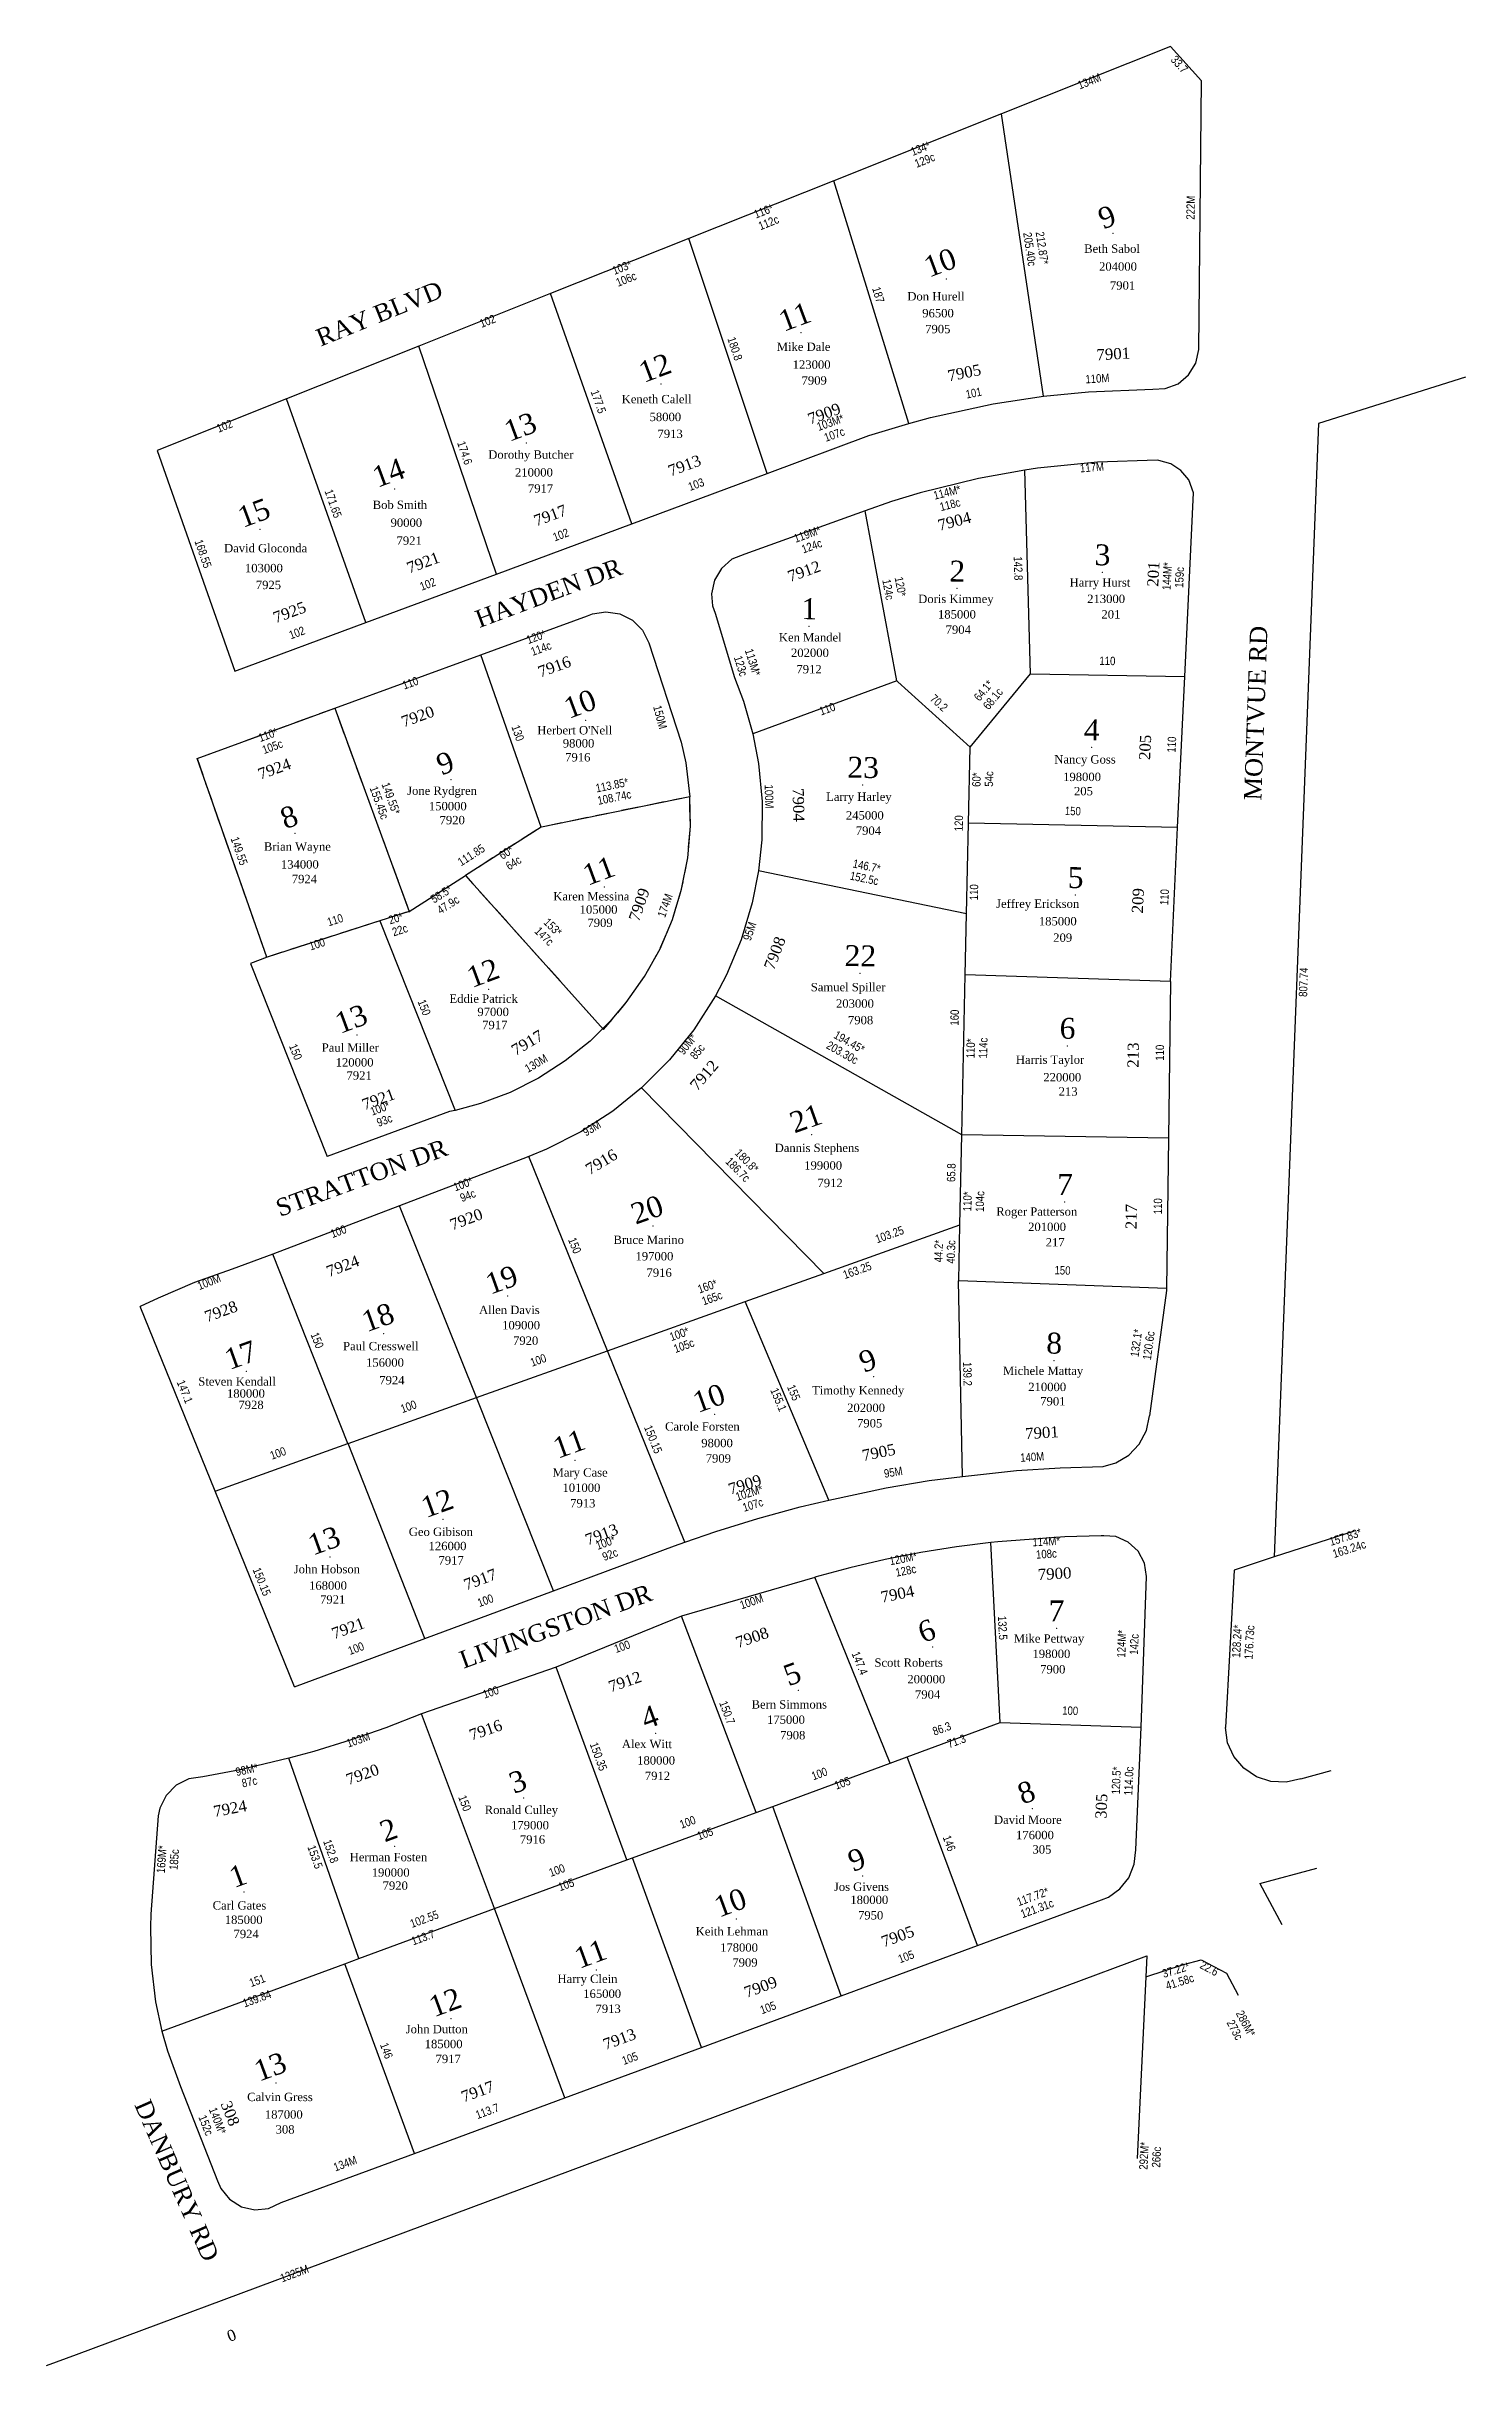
# Model space of a CAD drawing. Header units: feet. Extents: x 2547397 to 2548416, y 583362 to 585027.
import ezdxf
from ezdxf.enums import TextEntityAlignment as Align

# ---------------------------------------------------------------- set-up
doc = ezdxf.new("R2010")
doc.units = ezdxf.units.FT
doc.header["$LTSCALE"] = 50
doc.header["$MEASUREMENT"] = 0
doc.linetypes.add('DASHED2', pattern=[0.375, 0.25, -0.125])
for name, color, linetype, lineweight in [('Addresses', 102, 'Continuous', 0), ('Lot Area Fields', 230, 'Continuous', 0), ('Lot Areas', 230, 'DASHED2', 30), ('Lot Lines', 121, 'Continuous', 30), ('Markers', 7, 'Continuous', 0), ('Plot Numbers', 200, 'Continuous', 0), ('Property Line Dims', 21, 'Continuous', 0), ('Street Names', 191, 'Continuous', 0), ('Tag Data', 7, 'Continuous', 0)]:
    doc.layers.add(name, color=color, linetype=linetype, lineweight=lineweight)
doc.styles.add('Arial Narrow', font='ARIALN.TTF')
doc.styles.add('Times New Roman', font='times.ttf')
doc.styles.add('WORKING', font='ARIALN.TTF')

msp = doc.modelspace()

# ---------------------------------------------------------------- linework, layer by layer
at = {"layer": 'Lot Areas', "flags": 128}
for points in [[(2547505.4, 584515.4), (2547604.2, 584551.5), (2547657.5, 584405.5), (2547657.5, 584405.5), (2547555.6, 584372.8), (2547555.3, 584372.7)], [(2547859, 584487.9), (2547752.5, 584466.1), (2547752.3, 584466), (2547698, 584431.3), (2547797, 584320.8), (2547813.4, 584340.1), (2547826.5, 584358.8), (2547837.6, 584378.7), (2547846.5, 584399.7), (2547853.1, 584421.5), (2547857.5, 584443.9), (2547859.4, 584466.7)]]:
    msp.add_lwpolyline(points, close=True, dxfattribs=at)
at = {"layer": 'Lot Lines'}
for p, q in [((2548204, 585026.5), (2548082.7, 584978.1)), ((2548226.2, 585001.7), (2548204, 585026.5)), ((2548224.3, 584808.9), (2548226.2, 585001.7)), ((2548082.7, 584978.1), (2547962.3, 584930.1)), ((2548112.9, 584775.3), (2548082.7, 584978.1)), ((2547962.3, 584930.1), (2547858.2, 584888.6)), ((2548016.2, 584755.8), (2547962.3, 584930.1)), ((2547858.2, 584888.6), (2547759.1, 584849.1)), ((2547914.4, 584719.9), (2547858.2, 584888.6)), ((2547759.1, 584849.1), (2547664.6, 584811.4)), ((2547817.3, 584683.8), (2547759.1, 584849.1)), ((2547664.6, 584811.4), (2547569.5, 584773.5)), ((2547720.2, 584647.7), (2547664.6, 584811.4)), ((2548415.8, 584789.1), (2548310.3, 584755.9)), ((2547569.5, 584773.5), (2547476.7, 584736.5)), ((2547626.4, 584612.9), (2547569.5, 584773.5)), ((2548310.3, 584755.9), (2548278.3, 583942.3)), ((2547914.4, 584719.9), (2547987.5, 584747.1)), ((2547476.7, 584736.5), (2547532.4, 584577.9)), ((2548103.5, 584576), (2548099.5, 584722.3)), ((2547817.3, 584683.8), (2547914.4, 584719.9)), ((2548214.3, 584574.2), (2548220.5, 584706.1)), ((2547984.9, 584693), (2547898.4, 584662)), ((2548003.8, 584699.7), (2547984.9, 584693)), ((2548007.6, 584571), (2547984.9, 584693)), ((2547720.2, 584647.7), (2547817.3, 584683.8)), ((2547626.4, 584612.9), (2547720.2, 584647.7)), ((2547532.4, 584577.9), (2547626.4, 584612.9)), ((2547709.1, 584589.8), (2547785.5, 584617.7)), ((2547877.1, 584619.6), (2547891, 584573.5)), ((2547604.2, 584551.5), (2547709.1, 584589.8)), ((2547752.3, 584466), (2547709.1, 584589.8)), ((2547829.5, 584598.3), (2547852.8, 584527)), ((2548007.6, 584571), (2547904.1, 584533.1)), ((2548008.3, 584570.3), (2548007.6, 584571)), ((2548060.2, 584523.4), (2548103.5, 584576)), ((2548103.5, 584576), (2548214.3, 584574.2)), ((2548209.1, 584465.7), (2548214.3, 584574.2)), ((2548060.2, 584523.4), (2548008.3, 584570.3)), ((2548059, 584468.8), (2548060.2, 584523.4)), ((2548057.6, 584403.9), (2548059, 584468.8)), ((2548209.1, 584465.7), (2548059, 584468.8)), ((2548203.9, 584355.3), (2548209.1, 584465.7)), ((2547657.5, 584405.5), (2547698, 584431.3)), ((2548057.6, 584403.9), (2547908.2, 584434.7)), ((2547636.5, 584398.7), (2547690.5, 584262.7)), ((2548056.7, 584360.1), (2548057.6, 584403.9)), ((2547555.6, 584372.8), (2547543.7, 584368.1)), ((2547543.7, 584368.1), (2547598.8, 584229.5)), ((2548054.2, 584245.1), (2548056.7, 584360.1)), ((2548203.9, 584355.3), (2548056.7, 584360.1)), ((2548203.9, 584355.3), (2548202.5, 584242.8)), ((2548054.2, 584245.1), (2547877.4, 584345)), ((2547955.2, 584145.7), (2547824.2, 584278.8)), ((2547686.6, 584261.8), (2547598.8, 584229.5)), ((2547690.5, 584262.7), (2547686.6, 584261.8)), ((2548052.8, 584180.6), (2548054.2, 584245.1)), ((2548202.5, 584242.8), (2548054.2, 584245.1)), ((2548202.5, 584242.8), (2548201.2, 584134.9)), ((2547739.1, 584227.9), (2547650.7, 584194.3)), ((2547743.4, 584229.5), (2547739.1, 584227.9)), ((2547799.8, 584090.1), (2547743.4, 584229.5)), ((2547650.7, 584194.3), (2547559.7, 584159.6)), ((2547705.8, 584056.5), (2547650.7, 584194.3)), ((2547955.2, 584145.7), (2548052.8, 584180.6)), ((2548052, 584140.3), (2548052.8, 584180.6)), ((2547559.7, 584159.6), (2547530.6, 584148.6)), ((2547613.6, 584023.5), (2547559.7, 584159.6)), ((2547898.7, 584125.5), (2547955.2, 584145.7)), ((2548054.6, 584000), (2548051.9, 584140.3)), ((2548052, 584140.3), (2548051.9, 584140.3)), ((2548201.2, 584134.9), (2548052, 584140.3)), ((2547518.3, 583989.4), (2547464.6, 584121.8)), ((2547799.8, 584090.1), (2547898.7, 584125.5)), ((2547958.7, 583983), (2547898.7, 584125.5)), ((2548201.2, 584133.3), (2548189, 584043.4)), ((2548201.2, 584134.9), (2548201.2, 584133.3)), ((2547705.8, 584056.5), (2547799.8, 584090.1)), ((2547855.5, 583952.7), (2547799.8, 584090.1)), ((2547613.7, 584023.5), (2547705.8, 584056.5)), ((2547761.1, 583917.9), (2547705.8, 584056.5)), ((2547518.3, 583989.4), (2547613.6, 584023.5)), ((2547613.6, 584023.5), (2547613.7, 584023.5)), ((2547668.8, 583883.7), (2547613.7, 584023.5)), ((2547575.2, 583849), (2547518.3, 583989.4)), ((2548335.9, 583960.6), (2548278.3, 583942.3)), ((2547761.1, 583917.9), (2547847.9, 583950)), ((2547847.9, 583950), (2547855.5, 583952.7)), ((2548081.7, 583823.2), (2548075.1, 583952.6)), ((2548278.3, 583942.3), (2548249.7, 583932.7)), ((2547948.7, 583927.5), (2547853.1, 583899.6)), ((2547948.8, 583927.6), (2547948.7, 583927.5)), ((2548002.8, 583794.2), (2547948.8, 583927.6)), ((2548182.9, 583820), (2548186.8, 583928.1)), ((2548249.7, 583932.7), (2548243.4, 583819.6)), ((2547668.8, 583883.7), (2547761.1, 583917.9)), ((2547853.1, 583899.6), (2547763, 583863.1)), ((2547906.6, 583758.7), (2547853.1, 583899.6)), ((2547575.2, 583849), (2547668.8, 583883.7)), ((2547763, 583863.1), (2547666.3, 583829.5)), ((2547813.7, 583724.6), (2547763, 583863.1)), ((2547718.9, 583689.7), (2547666.3, 583829.5)), ((2548015, 583798.6), (2548081.7, 583823.2)), ((2548081.7, 583823.2), (2548182.9, 583820)), ((2548179, 583731.8), (2548182.9, 583820)), ((2547621.5, 583653.9), (2547571.2, 583797.6)), ((2547918.5, 583763.1), (2548002.8, 583794.2)), ((2548002.8, 583794.2), (2548015, 583798.6)), ((2548065.5, 583663.1), (2548015, 583798.6)), ((2548297.6, 583782.9), (2548319.4, 583788.8)), ((2547477.5, 583756.2), (2547472.2, 583685.7)), ((2547817.9, 583726.1), (2547906.6, 583758.7)), ((2547906.6, 583758.7), (2547918.5, 583763.1)), ((2547967.6, 583627), (2547918.5, 583763.1)), ((2547718.9, 583689.7), (2547813.7, 583724.6)), ((2547813.7, 583724.6), (2547817.9, 583726.1)), ((2547867.4, 583590), (2547817.9, 583726.1)), ((2548268.2, 583707.7), (2548308.9, 583718.7)), ((2548268.2, 583707.7), (2548283.9, 583678.4)), ((2547621.5, 583653.9), (2547718.9, 583689.7)), ((2547769.4, 583553.8), (2547718.9, 583689.7)), ((2548065.5, 583663.1), (2548154.4, 583695.9)), ((2547418.9, 583369.6), (2548187.1, 583655.9)), ((2547967.6, 583627), (2548065.5, 583663.1)), ((2548187.1, 583655.9), (2548186.2, 583640.7)), ((2547480, 583601.8), (2547611.3, 583650.1)), ((2547611.3, 583650.1), (2547621.5, 583653.9)), ((2547661.4, 583514), (2547611.3, 583650.1)), ((2548186.2, 583640.7), (2548180, 583510.2)), ((2548186.2, 583640.7), (2548213.4, 583649.5)), ((2548213.4, 583649.5), (2548225.9, 583652.9)), ((2548225.9, 583652.9), (2548244.1, 583643.3)), ((2548244.1, 583643.3), (2548252.5, 583627.6)), ((2547867.4, 583590), (2547967.6, 583627)), ((2547769.4, 583553.8), (2547867.4, 583590)), ((2547493.5, 583562.1), (2547520.1, 583494.2)), ((2547661.4, 583514), (2547769.4, 583553.8)), ((2547565.8, 583478.7), (2547661.4, 583514)), ((2547397.2, 583361.6), (2547418.9, 583369.6))]:
    msp.add_line(p, q, dxfattribs=at)
at = {"layer": 'Lot Lines', "flags": 128}
for points in [[(2548191.2, 584780.4), (2548200.1, 584780.8), (2548209.4, 584784.3), (2548217, 584790.7), (2548222.2, 584799.2), (2548224.3, 584808.9)], [(2548016.2, 584755.8), (2548031.7, 584760.1), (2548076.7, 584769.9), (2548112.9, 584775.3)], [(2548112.9, 584775.3), (2548145.2, 584778.6), (2548191.2, 584780.4)], [(2547987.5, 584747.1), (2548016.2, 584755.8)], [(2548099.5, 584722.3), (2548066.2, 584716.3), (2548024.4, 584706), (2548003.8, 584699.7)], [(2548194.5, 584729.4), (2548151.5, 584728.1), (2548108.6, 584723.7), (2548099.5, 584722.3)], [(2548220.5, 584706.1), (2548217.1, 584715.3), (2548211.5, 584722.1), (2548204.1, 584726.9), (2548195.5, 584729.2), (2548194.5, 584729.4)], [(2547898.4, 584662), (2547889.2, 584658.3), (2547881.7, 584651.8), (2547876.6, 584643.3), (2547874.5, 584633.6), (2547875.3, 584624.8), (2547877.1, 584619.6)], [(2547785.5, 584617.7), (2547789.2, 584619.1), (2547798.6, 584620.7), (2547808.7, 584619.2), (2547817.8, 584614.6), (2547825, 584607.4), (2547829.5, 584598.3)], [(2547891, 584573.5), (2547897.5, 584556.4), (2547904.1, 584533.1)], [(2547852.8, 584527), (2547856.1, 584512.1), (2547859, 584487.9)], [(2547904.1, 584533.1), (2547908.2, 584511.8), (2547910.9, 584484.4), (2547910.6, 584456.9), (2547908.2, 584434.7)], [(2547908.2, 584434.7), (2547903.8, 584411.6), (2547895.9, 584385.2), (2547885.2, 584359.9), (2547877.4, 584345)], [(2547877.4, 584345), (2547861.8, 584320.5), (2547844.5, 584299.1), (2547824.2, 584278.8)], [(2547803.3, 584328.3), (2547787.4, 584312.4), (2547769.6, 584298.2), (2547750.4, 584285.8), (2547730, 584275.6), (2547708.7, 584267.6), (2547690.5, 584262.7)], [(2547824.2, 584278.8), (2547803.7, 584262.2), (2547780.7, 584247.2), (2547756.2, 584234.8), (2547743.4, 584229.5)], [(2547530.6, 584148.6), (2547503.6, 584139.2), (2547477.4, 584128), (2547464.6, 584121.8)], [(2548155.7, 584007), (2548164.8, 584009.7), (2548174.1, 584015.3), (2548181.6, 584023.2), (2548186.7, 584032.8), (2548189, 584043.4)], [(2548054.6, 584000), (2548093.5, 584004.1), (2548124.9, 584006.1), (2548155.7, 584007)], [(2547958.7, 583983), (2547999.8, 583991.7), (2548030.8, 583996.9), (2548054.6, 584000)], [(2547855.5, 583952.7), (2547877.7, 583960.4), (2547907.8, 583969.8), (2547938.2, 583978.1), (2547958.7, 583983)], [(2548154.1, 583957.2), (2548128.1, 583956.6), (2548080.1, 583953.1), (2548075.1, 583952.6)], [(2548186.8, 583928.1), (2548185.4, 583937.7), (2548180.8, 583946.3), (2548173.7, 583952.8), (2548164.8, 583956.7), (2548156.1, 583957.3), (2548154.1, 583957.2)], [(2548075.1, 583952.6), (2548050.4, 583949.5), (2548024.7, 583945.3), (2547999.2, 583940.3), (2547973.8, 583934.3), (2547948.8, 583927.6)], [(2547666.3, 583829.5), (2547640.9, 583819.5), (2547615.2, 583810.5), (2547589.2, 583802.5), (2547571.2, 583797.6)], [(2548297.6, 583782.9), (2548287, 583780.4), (2548276, 583780.9), (2548265.6, 583784.3), (2548256.6, 583790.5), (2548249.5, 583798.8), (2548245, 583808.8), (2548243.4, 583819.6)], [(2547571.2, 583797.6), (2547536.3, 583789.3), (2547509.5, 583784.3)], [(2547509.5, 583784.3), (2547499.4, 583782.8), (2547490.3, 583778.2), (2547483.1, 583770.9), (2547478.7, 583761.8), (2547477.5, 583756.2)], [(2548154.4, 583695.9), (2548159.4, 583698), (2548167.7, 583703.8), (2548174.1, 583711.9), (2548178, 583721.5), (2548179, 583731.8)], [(2547472.2, 583685.7), (2547471.8, 583676.7), (2547472.3, 583649.6), (2547475.5, 583622.7), (2547480, 583601.8)], [(2547480, 583601.8), (2547484, 583587.5), (2547493.5, 583562.1)], [(2547520.1, 583494.2), (2547522.5, 583488.8), (2547528.7, 583481), (2547537.2, 583475.7), (2547546.9, 583473.4), (2547556.7, 583474.5), (2547565.8, 583478.7)]]:
    msp.add_lwpolyline(points, dxfattribs=at)
for points in [[(2547505.4, 584515.4), (2547604.2, 584551.5), (2547657.5, 584405.5), (2547636.5, 584398.7), (2547555.6, 584372.8), (2547555.3, 584372.7)], [(2547859, 584487.9), (2547752.5, 584466.1), (2547752.3, 584466), (2547698, 584431.3), (2547797, 584320.8), (2547813.4, 584340.1), (2547826.5, 584358.8), (2547837.6, 584378.7), (2547846.5, 584399.7), (2547853.1, 584421.5), (2547857.5, 584443.9), (2547859.4, 584466.7)]]:
    msp.add_lwpolyline(points, close=True, dxfattribs=at)
at = {"layer": 'Markers'}
for p in [(2548162.8, 584892.3), (2548043, 584859.5), (2547938.7, 584820.9), (2547838.3, 584784.2), (2547741.7, 584741.7), (2547647.1, 584708.8), (2547550.5, 584679.9), (2548050.7, 584637.4), (2548155, 584649), (2547944.5, 584610.3), (2547784.2, 584542.7), (2548147.3, 584523.4), (2547687.6, 584500.2), (2547983.1, 584496.4), (2547575.6, 584461.6), (2547797.7, 584423), (2548135.7, 584417.2), (2547981.2, 584361.2), (2547714.7, 584349.6), (2547620, 584316.8), (2548129.9, 584309), (2547946.4, 584245.3), (2548128, 584197), (2547832.5, 584179.6), (2547728.2, 584129.4), (2547639.3, 584102.4), (2547540.8, 584075.3), (2547990.9, 584071.5), (2548120.3, 584083.1), (2547876.9, 584044.4), (2547776.5, 584011.6), (2547681.8, 583969.1), (2547600.7, 583942.1), (2548122.2, 583890.9), (2548033.3, 583877.4), (2547936.8, 583846.5), (2547834.4, 583815.6), (2547739.8, 583769.2), (2548104.8, 583761.5), (2547647.1, 583734.4), (2547983.1, 583713.2), (2547538.9, 583701.6), (2547892.4, 583682.3), (2547791.9, 583645.6), (2547687.6, 583610.8), (2547562.1, 583564.5)]:
    msp.add_point(p, dxfattribs=at)

# ---------------------------------------------------------------- texts
at = {"layer": 'Addresses', "style": 'Times New Roman'}
for s, rotation, p in [('7925', 20.387, (2547571.7, 584620.3)), ('7916', 20.057, (2547761.8, 584581.3)), ('7920', 20.0571, (2547663.7, 584545.5)), ('7924', 20.0572, (2547560.8, 584507.9)), ('7909', 71.0171, (2547822.6, 584410.4)), ('7917', 30.7099, (2547742.3, 584311.3)), ('7921', 20.2063, (2547635.5, 584270.7)), ('7916', 31.0032, (2547795.5, 584225.8))]:
    msp.add_text(s, height=8, rotation=rotation, dxfattribs=at).set_placement(p, align=Align.MIDDLE_CENTER)
at = {"layer": 'Addresses', "char_height": 8, "attachment_point": 5, "style": 'Times New Roman'}
for s, insert, rotation, line_spacing_factor in [('7901\\P', (2548162.9, 584805.7), 3.2183, 0.900005), ('7905\\P', (2548056, 584792.2), 11.3179, 0.900004), ('7909\\P', (2547955.4, 584762.8), 20.3863, 0.900004), ('7913\\P', (2547855.2, 584725.6), 20.3862, 0.900004), ('7917\\P', (2547758.8, 584689.8), 20.3861, 0.900004), ('7904\\P', (2548048.9, 584685.6), 14.9175, 0.900004), ('7921\\P', (2547667.6, 584655.9), 20.3861, 0.900004), ('7912\\P', (2547941, 584649.7), 19.6944, 0.900004), ('201\\P', (2548191.7, 584647.7), 87.2786, 0.900003), ('205\\P', (2548185.8, 584523.3), 87.2787, 0.900003), ('7904\\P', (2547937, 584482), 271.4674, 0.900003), ('209\\P', (2548180.6, 584413.2), 87.2786, 0.900003), ('7908\\P', (2547920, 584375.6), 69.2935, 0.900003), ('213\\P', (2548177.2, 584302.4), 89.3028, 0.900003), ('7912\\P', (2547869.3, 584287.9), 49.1432, 0.900003), ('7920\\P', (2547698.5, 584184.5), 20.8288, 0.900004), ('217\\P', (2548175.8, 584186.4), 89.3034, 0.900003), ('7924\\P', (2547609.9, 584150.9), 20.8288, 0.900004), ('7928\\P', (2547522.5, 584118.4), 20.1248, 0.900004), ('7905\\P', (2547994.6, 584017.2), 11.4402, 0.900004), ('7901\\P', (2548111.7, 584031.3), 3.6377, 0.900005), ('7909\\P', (2547898.5, 583994.1), 17.2904, 0.900004), ('7913\\P', (2547795.7, 583958.3), 20.3299, 0.900004), ('7917\\P', (2547708.5, 583926), 20.33, 0.900004), ('7904\\P', (2548008, 583915.5), 11.1957, 0.900004), ('7900\\P', (2548120.8, 583930.1), 3.2311, 0.900005), ('7921\\P', (2547613.7, 583890.9), 20.3298, 0.900004), ('7908\\P', (2547903.7, 583884.3), 19.1376, 0.900004), ('7912\\P', (2547812.4, 583852.6), 19.1373, 0.900004), ('7916\\P', (2547712.5, 583817.9), 19.1374, 0.900004), ('7920\\P', (2547624.1, 583786), 19.3328, 0.900004), ('305\\P', (2548154.4, 583763.2), 87.4942, 0.900003), ('7924\\P', (2547529, 583761.5), 10.6779, 0.900004), ('7905\\P', (2548008.2, 583669.7), 20.251, 0.900004), ('7909\\P', (2547909.8, 583633.4), 20.2509, 0.900004), ('7913\\P', (2547808.5, 583596), 20.2508, 0.900004), ('7917\\P', (2547706.7, 583558.4), 20.2508, 0.900004), ('308\\P', (2547529.1, 583542.6), 291.4124, 0.900004), ('0\\P', (2547530.1, 583383.3), 20.4434, 0.900004)]:
    msp.add_mtext(s, dxfattribs=dict(at, insert=insert, rotation=rotation, line_spacing_factor=line_spacing_factor))
at = {"layer": 'Lot Area Fields', "insert": (2547623.8, 584501.5), "char_height": 12.5, "attachment_point": 5, "line_spacing_factor": 0.900004, "style": 'Arial Narrow'}
msp.add_mtext('^I^I^I', dxfattribs=at)
at = {"layer": 'Plot Numbers', "style": 'Times New Roman'}
for s, p in [('10', (2547780.1, 584554.6)), ('9', (2547683.4, 584512.1)), ('8', (2547571.3, 584473.4)), ('11', (2547793.6, 584434.8)), ('12', (2547710.5, 584361.4)), ('13', (2547615.9, 584328.5))]:
    msp.add_text(s, height=15, rotation=20.3862, dxfattribs=at).set_placement(p, align=Align.MIDDLE_CENTER)
at = {"layer": 'Plot Numbers', "char_height": 15, "attachment_point": 5, "style": 'Times New Roman'}
for s, insert, rotation, line_spacing_factor in [('9\\P', (2548158.4, 584904), 20.3862, 0.900004), ('10\\P', (2548038.6, 584871.3), 20.3862, 0.900004), ('11\\P', (2547934.3, 584832.5), 20.3862, 0.900004), ('12\\P', (2547833.9, 584795.8), 20.3862, 0.900004), ('13\\P', (2547737.3, 584753.4), 20.3862, 0.900004), ('14\\P', (2547642.7, 584720.5), 20.3862, 0.900004), ('15\\P', (2547546.1, 584691.6), 20.3862, 0.900004), ('2\\P', (2548050.9, 584649.8), 359.0906, 0.900005), ('3\\P', (2548155.2, 584661.4), 359.0906, 0.900005), ('1\\P', (2547944.7, 584622.8), 359.0906, 0.900005), ('4\\P', (2548147.5, 584535.9), 359.0906, 0.900005), ('23\\P', (2547983.4, 584508.8), 359.0906, 0.900005), ('5\\P', (2548135.9, 584429.7), 359.0906, 0.900005), ('22\\P', (2547981.4, 584373.7), 359.0906, 0.900005), ('6\\P', (2548130.1, 584321.5), 359.0906, 0.900005), ('21\\P', (2547942.2, 584257), 19.6823, 0.900004), ('7\\P', (2548128.2, 584209.5), 359.0906, 0.900005), ('20\\P', (2547828.3, 584191.4), 19.6823, 0.900004), ('19\\P', (2547723.9, 584141.1), 19.6823, 0.900004), ('18\\P', (2547635.1, 584114.1), 19.6823, 0.900004), ('17\\P', (2547536.6, 584087.1), 19.6823, 0.900004), ('9\\P', (2547986.7, 584083.2), 19.6823, 0.900004), ('8\\P', (2548120.5, 584095.5), 359.0906, 0.900005), ('10\\P', (2547872.7, 584056.1), 19.6823, 0.900004), ('11\\P', (2547772.3, 584023.4), 19.6823, 0.900004), ('12\\P', (2547677.6, 583980.8), 19.6823, 0.900004), ('13\\P', (2547596.5, 583953.8), 19.6823, 0.900004), ('7\\P', (2548122.2, 583903.4), 0.0001, 0.900005), ('6\\P', (2548029, 583889.1), 20.1987, 0.900004), ('5\\P', (2547932.5, 583858.1), 20.1987, 0.900004), ('4\\P', (2547830.1, 583827.3), 20.1987, 0.900004), ('3\\P', (2547735.5, 583780.9), 20.1987, 0.900004), ('8\\P', (2548100.5, 583773.2), 20.1987, 0.900004), ('2\\P', (2547642.7, 583746.2), 20.1987, 0.900004), ('9\\P', (2547978.8, 583724.9), 20.1987, 0.900004), ('1\\P', (2547534.6, 583713.3), 20.1987, 0.900004), ('10\\P', (2547888, 583694), 20.1987, 0.900004), ('11\\P', (2547787.6, 583657.3), 20.1987, 0.900004), ('12\\P', (2547683.3, 583622.5), 20.1987, 0.900004), ('13\\P', (2547557.8, 583576.2), 20.1987, 0.900004)]:
    msp.add_mtext(s, dxfattribs=dict(at, insert=insert, rotation=rotation, line_spacing_factor=line_spacing_factor))
at = {"layer": 'Property Line Dims', "style": 'WORKING'}
for s, rotation, p in [('134M', 21.7382, (2548145.7, 585001.5)), ('33.7', 311.8682, (2548210.4, 585013.6)), ('134*', 21.7379, (2548024.5, 584953.2)), ('129c', 21.7379, (2548027.6, 584944.8)), ('116*', 21.7379, (2547911.9, 584908.2)), ('112c', 21.7379, (2547915.5, 584900)), ('222M', 89.4155, (2548218.4, 584910.7)), ('205.40c', 278.4652, (2548103, 584880.9)), ('212.87*', 278.4652, (2548111.9, 584881.8)), ('103*', 21.7376, (2547810.3, 584867.8)), ('106c', 21.7376, (2547813.3, 584859.4)), ('187', 287.1641, (2547994.3, 584848.2)), ('102', 21.7379, (2547713.8, 584829.3)), ('180.8', 288.4168, (2547891.4, 584809.5)), ('110M', 3.7032, (2548151.5, 584788.1)), ('177.5', 289.3907, (2547793.4, 584771.5)), ('101', 11.3179, (2548062.7, 584777.7)), ('102', 21.738, (2547525, 584754)), ('103M*', 19.4285, (2547959.8, 584756.5)), ('174.6', 288.7729, (2547697.5, 584734.7)), ('107c', 19.4285, (2547962.7, 584747.9)), ('117M', 4.2525, (2548147.6, 584724.3)), ('171.65', 289.4943, (2547603.1, 584698.3)), ('103', 20.3862, (2547863.5, 584712.1)), ('114M*', 14.3515, (2548043.6, 584706.4)), ('118c', 14.3515, (2548045.7, 584697.6)), ('168.55', 289.3754, (2547509.7, 584662.3)), ('102', 20.3861, (2547766.4, 584675.9)), ('119M*', 19.6944, (2547943.3, 584676.3)), ('124c', 19.6944, (2547946.5, 584667.8)), ('142.8', 271.5563, (2548094.7, 584651.8)), ('144M*', 87.2786, (2548201.5, 584646.2)), ('102', 20.3861, (2547670.9, 584640.5)), ('124c', 280.524, (2548001.4, 584636.6)), ('120*', 280.524, (2548010.2, 584638.7)), ('159c', 87.2786, (2548210.4, 584645.3)), ('102', 20.387, (2547577, 584605.6)), ('120*', 20.057, (2547748.7, 584602.6)), ('114c', 20.057, (2547752.2, 584594.3)), ('123c', 287.3454, (2547895.6, 584581.7)), ('113M*', 287.3454, (2547904.2, 584584.4)), ('110', 359.0674, (2548158.7, 584585.4)), ('110', 20.0571, (2547658.4, 584569.5)), ('64.1*', 50.5298, (2548069.7, 584564.1)), ('110', 20.0824, (2547957.6, 584550.9)), ('70.2', 317.8811, (2548037.8, 584555.2)), ('68.1c', 50.5298, (2548076.5, 584558.2)), ('130', 289.2319, (2547735.6, 584533.6)), ('150M', 284.9537, (2547837.7, 584545)), ('110*', 20.0572, (2547556.3, 584532.3)), ('105c', 20.0572, (2547559.4, 584523.8)), ('110', 87.2787, (2548204.8, 584525.3)), ('60*', 88.7719, (2548064.7, 584500.1)), ('54c', 88.7719, (2548073.7, 584500.6)), ('155.45c', 290.0594, (2547636.1, 584483.6)), ('149.55*', 290.0594, (2547644.5, 584486.7)), ('113.85*', 11.5403, (2547803.1, 584496.2)), ('108.74c', 11.5403, (2547804.8, 584487.4)), ('100M', 271.4674, (2547915.9, 584488)), ('120', 88.7715, (2548052, 584468.8)), ('150', 358.8049, (2548133.9, 584477.6)), ('149.55', 289.2683, (2547535.6, 584448.9)), ('111.85', 32.5805, (2547702.1, 584446)), ('60*', 32.5808, (2547727.2, 584447.8)), ('64c', 32.5808, (2547732.4, 584440.4)), ('146.7*', 348.3602, (2547985.9, 584438.1)), ('58.5*', 32.5802, (2547680.6, 584418)), ('152.5c', 348.3602, (2547984.2, 584429.3)), ('110', 88.7714, (2548062.9, 584419.3)), ('110', 87.2786, (2548199.6, 584415.8)), ('20*', 17.7735, (2547647.9, 584400.6)), ('47.9c', 32.5802, (2547685.5, 584410.3)), ('174M', 71.0171, (2547841.2, 584409.8)), ('110', 17.774, (2547604.4, 584399.4)), ('147c', 315.65, (2547754.5, 584387.7)), ('153*', 315.65, (2547760.7, 584394.3)), ('95M', 71.3133, (2547901.9, 584391.3)), ('100', 18.2661, (2547591.4, 584382.1)), ('807.74', 87.7476, (2548299.4, 584354.7)), ('150', 291.66, (2547668.4, 584336.6)), ('160', 88.7716, (2548049, 584329.3)), ('150', 291.67, (2547576.1, 584304.7)), ('90M*', 51.1566, (2547857.2, 584310.2)), ('85c', 51.1566, (2547864.4, 584304.9)), ('203.30c', 330.5494, (2547968.5, 584304.2)), ('194.45*', 330.5494, (2547973.5, 584311.8)), ('110*', 88.7717, (2548060.5, 584307.2)), ('114c', 88.7717, (2548069.5, 584307.4)), ('110', 89.3028, (2548196.3, 584304.1)), ('130M', 30.7099, (2547748.7, 584296.5)), ('100*', 20.2063, (2547636.6, 584264.1)), ('93c', 20.2063, (2547639.8, 584255.6)), ('93M', 31.0032, (2547788.6, 584249.9)), ('186.7c', 314.543, (2547893.5, 584220.2)), ('180.8*', 314.543, (2547899.9, 584226.6)), ('65.8', 88.7719, (2548046.6, 584218)), ('100*', 20.8288, (2547696.2, 584209.8)), ('94c', 20.8288, (2547699.6, 584201.6)), ('110*', 88.7716, (2548058.2, 584197.4)), ('104c', 88.7716, (2548067.2, 584197.3)), ('110', 89.3034, (2548194.9, 584193.9)), ('100', 20.8288, (2547606.8, 584175.8)), ('150', 292.0434, (2547776.4, 584165.7)), ('103.25', 19.6823, (2548002.3, 584173.6)), ('44.2*', 88.7712, (2548037.5, 584161.7)), ('40.3c', 88.7712, (2548046.4, 584161.1)), ('100M', 21.7282, (2547513.9, 584139.6)), ('160*', 19.6824, (2547871.6, 584136.4)), ('163.25', 19.6824, (2547979.1, 584147.9)), ('150', 357.9049, (2548126.5, 584147.9)), ('165c', 19.6824, (2547874.9, 584128)), ('100*', 19.6823, (2547851.4, 584102.2)), ('132.1*', 82.3222, (2548179.4, 584095.7)), ('150', 291.6128, (2547591.6, 584097.6)), ('105c', 19.6823, (2547854.7, 584093.8)), ('120.6c', 82.3222, (2548188.3, 584093.9)), ('100', 19.6822, (2547750.2, 584083.4)), ('139.2', 271.1344, (2548058.3, 584073.5)), ('147.1', 292.0642, (2547496.6, 584060.8)), ('155.1', 292.8113, (2547922.7, 584055.1)), ('155', 292.8113, (2547933.6, 584060.1)), ('100', 19.6822, (2547657.1, 584050.1)), ('150.15', 292.0432, (2547832.7, 584026.6)), ('100', 19.6824, (2547563.4, 584016.6)), ('95M', 9.4887, (2548005, 584003)), ('140M', 3.9494, (2548104.7, 584013.9)), ('102M*', 17.2904, (2547901.6, 583988.1)), ('107c', 17.2904, (2547904.2, 583979.6)), ('100*', 20.3299, (2547798.5, 583952.4)), ('114M*', 3.288, (2548114.8, 583953.3)), ('157.83*', 17.767, (2548329.5, 583956.5)), ('92c', 20.3299, (2547801.7, 583943.9)), ('120M*', 11.1957, (2548012.1, 583941)), ('108c', 3.288, (2548114.9, 583944.3)), ('163.24c', 17.767, (2548332.2, 583947.9)), ('150.15', 292.0643, (2547551.8, 583924.4)), ('128c', 11.1957, (2548014, 583932.3)), ('100', 20.33, (2547712.3, 583910.9)), ('100M', 19.1375, (2547903.3, 583910.1)), ('132.5', 272.9195, (2548083.5, 583891.2)), ('124M*', 87.9416, (2548168.9, 583879.8)), ('128.24*', 86.8168, (2548251.6, 583881.6)), ('176.73c', 86.8168, (2548260.6, 583880.8)), ('100', 20.3298, (2547619.4, 583876.5)), ('100', 19.1373, (2547810.4, 583877.8)), ('147.4', 292.0211, (2547981, 583865.9)), ('142c', 87.9416, (2548177.9, 583879.4)), ('100', 19.1374, (2547716.1, 583845.1)), ('150.7', 290.7789, (2547885.8, 583830.4)), ('86.3', 20.199, (2548039.8, 583818.9)), ('100', 358.2098, (2548132, 583831.8)), ('103M', 19.3328, (2547621, 583810.9)), ('150.35', 290.0934, (2547793.5, 583798.9)), ('71.3', 20.199, (2548050.4, 583809.9)), ('98M*', 12.203, (2547540.9, 583789.4)), ('100', 20.1986, (2547952, 583786.5)), ('120.5*', 87.4942, (2548165, 583781.6)), ('114.0c', 87.4942, (2548174, 583781.3)), ('87c', 12.203, (2547542.9, 583780.7)), ('105', 20.1988, (2547968.5, 583779.8)), ('150', 290.6431, (2547697.5, 583765.4)), ('100', 20.1986, (2547857.4, 583751.8)), ('152.8', 289.2816, (2547601.4, 583730.9)), ('105', 20.1986, (2547869.9, 583743.5)), ('146', 290.4653, (2548045.2, 583736.6)), ('169M*', 85.724, (2547479.9, 583725.1)), ('185c', 85.724, (2547488.9, 583724.9)), ('153.5', 289.2816, (2547590.1, 583726.8)), ('100', 20.1989, (2547763.6, 583717.2)), ('105', 20.1988, (2547770.2, 583706.9)), ('117.72*', 20.2506, (2548105.1, 583698.3)), ('102.55', 20.1989, (2547668.4, 583682.2)), ('121.31c', 20.2506, (2548108.2, 583689.8)), ('113.7', 20.1986, (2547667.5, 583669)), ('105', 20.251, (2548014.2, 583655.2)), ('151', 20.1986, (2547548.5, 583638.1)), ('37.22*', 17.1438, (2548207.8, 583645.7)), ('41.58c', 17.1438, (2548210.6, 583637.2)), ('22.6', 331.9886, (2548231.8, 583646.8)), ('139.84', 20.1988, (2547548.3, 583625.1)), ('105', 20.2509, (2547915.1, 583618.6)), ('273c', 298.162, (2548250.2, 583602.7)), ('286M*', 298.162, (2548258, 583607.2)), ('146', 290.1975, (2547641.3, 583587.7)), ('105', 20.2508, (2547816, 583582.2)), ('152c', 291.4124, (2547511.7, 583534.2)), ('140M*', 291.4124, (2547520.1, 583537.4)), ('113.7', 20.2508, (2547713.6, 583544.3)), ('292M*', 87.2668, (2548184.9, 583512.2)), ('134M', 20.2509, (2547611.6, 583506.7)), ('266c', 87.2668, (2548193.9, 583511.3)), ('1325M', 20.3017, (2547575.2, 583427.8))]:
    msp.add_text(s, height=6, rotation=rotation, dxfattribs=at).set_placement(p, align=Align.MIDDLE_CENTER)
for s, insert, char_height, attachment_point, rotation, line_spacing_factor in [(' \\P', (2548190, 584902.2), 10, 4, 20.3862, 0.900004), (' \\P', (2548070, 584870.2), 10, 4, 20.3862, 0.900004), (' \\P', (2547966, 584831.2), 10, 4, 20.3862, 0.900004), (' \\P', (2547865, 584794.1), 10, 4, 20.3862, 0.900004), (' \\P', (2547769, 584752.2), 10, 4, 20.3862, 0.900004), (' \\P', (2547674, 584719.2), 10, 4, 20.3862, 0.900004), (' \\P', (2547577, 584690.1), 10, 4, 20.3862, 0.900004), (' \\P', (2548183.8, 584648.3), 10, 4, 359.0906, 0.900005), (' \\P', (2548079.8, 584636.3), 10, 4, 359.0906, 0.900005), (' \\P', (2547972.9, 584609.3), 10, 4, 359.0906, 0.900005), (' \\P', (2547811, 584553.2), 10, 4, 20.3862, 0.900004), (' \\P', (2548175.8, 584522.4), 10, 4, 359.0906, 0.900005), (' \\P', (2547715, 584510.2), 10, 4, 20.3862, 0.900004), (' \\P', (2548011.8, 584495.3), 10, 4, 359.0906, 0.900005), (' \\P', (2547603, 584472.2), 10, 4, 20.3862, 0.900004), (' \\P', (2547825, 584433.2), 10, 4, 20.3862, 0.900004), (' \\P', (2548164.8, 584416.3), 10, 4, 359.0906, 0.900005), ('22c', (2547650.9, 584392.1), 6, 5, 17.7735, 0.722892), (' \\P', (2547742, 584360.2), 10, 4, 20.3862, 0.900004), (' \\P', (2548009.8, 584360.3), 10, 4, 359.0906, 0.900005), (' \\P', (2547647, 584327.2), 10, 4, 20.3862, 0.900004), (' \\P', (2548158.8, 584308.3), 10, 4, 359.0906, 0.900005), (' \\P', (2547973.1, 584254.8), 10, 4, 19.6823, 0.900004), (' \\P', (2547859.1, 584189.9), 10, 4, 19.6823, 0.900004), (' \\P', (2548156.8, 584196.3), 10, 4, 359.0906, 0.900005), (' \\P', (2547755.1, 584138.9), 10, 4, 19.6823, 0.900004), (' \\P', (2547666.1, 584111.9), 10, 4, 19.6823, 0.900004), (' \\P', (2547568.1, 584084.9), 10, 4, 19.6823, 0.900004), (' \\P', (2548018.1, 584081.8), 10, 4, 19.6823, 0.900004), (' \\P', (2548148.8, 584082.4), 10, 4, 359.0906, 0.900005), (' \\P', (2547904.1, 584053.9), 10, 4, 19.6823, 0.900004), (' \\P', (2547803.1, 584021.9), 10, 4, 19.6823, 0.900004), (' \\P', (2547709.1, 583978.9), 10, 4, 19.6823, 0.900004), (' \\P', (2547628.1, 583951.9), 10, 4, 19.6823, 0.900004), (' \\P', (2548150.8, 583890.8), 10, 4, 0.0001, 0.900005), (' \\P', (2548367.8, 583888.6), 10, 4, 15.03, 0.900004), (' \\P', (2548060, 583887.1), 10, 4, 20.1987, 0.900004), (' \\P', (2547964, 583856.1), 10, 4, 20.1987, 0.900004), (' \\P', (2547861, 583826), 10, 4, 20.1987, 0.900004), (' \\P', (2547767, 583779.1), 10, 4, 20.1987, 0.900004), (' \\P', (2548132, 583772.1), 10, 4, 20.1987, 0.900004), (' \\P', (2547674, 583744.1), 10, 4, 20.1987, 0.900004), (' \\P', (2548010, 583723.1), 10, 4, 20.1987, 0.900004), (' \\P', (2547566, 583712.1), 10, 4, 20.1987, 0.900004), (' \\P', (2547919, 583692.1), 10, 4, 20.1987, 0.900004), (' \\P', (2547819, 583656.1), 10, 4, 20.1987, 0.900004), (' \\P', (2547715, 583621.1), 10, 4, 20.1987, 0.900004), (' \\P', (2547589, 583575.1), 10, 4, 20.1987, 0.900004), (' \\P', (2548265.8, 583484.8), 10, 4, 0.0001, 0.900005)]:
    msp.add_mtext(s, dxfattribs=dict(at, insert=insert, char_height=char_height, attachment_point=attachment_point, rotation=rotation, line_spacing_factor=line_spacing_factor))
at = {"layer": 'Street Names', "char_height": 12.5, "attachment_point": 5, "style": 'Times New Roman'}
for s, insert, rotation, line_spacing_factor in [('RAY BLVD', (2547636.2, 584834.6), 22.0794, 0.900004), ('HAYDEN DR\\P', (2547757.6, 584634.2), 20.5485, 0.900004), ('MONTVUE RD\\P', (2548265.3, 584547.9), 87.974, 0.900003), ('STRATTON DR\\P', (2547623.5, 584214.3), 20.1865, 0.900004), ('LIVINGSTON DR\\P', (2547762.8, 583892.3), 19.9062, 0.900004), ('DANBURY RD\\P', (2547490.8, 583494.5), 293.7285, 0.900004)]:
    msp.add_mtext(s, dxfattribs=dict(at, insert=insert, rotation=rotation, line_spacing_factor=line_spacing_factor))
at = {"layer": 'Tag Data', "style": 'Times New Roman'}
for s, p in [('Beth Sabol', (2548142, 584878.3)), ('204000', (2548152.7, 584865.5)), ('7901', (2548160.5, 584851.9)), ('Don Hurell', (2548015.1, 584844.1)), ('96500', (2548025.8, 584832)), ('7905', (2548027.9, 584820.6)), ('Mike Dale', (2547921.4, 584807.9)), ('123000', (2547932.8, 584795.1)), ('7909', (2547939.2, 584783.7)), ('Keneth Calell', (2547810.1, 584770.3)), ('58000', (2547830.1, 584757.5)), ('7913', (2547835.8, 584745.4)), ('Dorothy Butcher', (2547714.3, 584730.5)), ('210000', (2547733.5, 584717.7)), ('7917', (2547742.8, 584706.2)), ('Bob Smith', (2547631.4, 584694.4)), ('90000', (2547644.2, 584681.6)), ('7921', (2547648.5, 584668.7)), ('David Gloconda', (2547524.7, 584663.3)), ('103000', (2547539.7, 584649)), ('7925', (2547547.5, 584636.9)), ('Harry Hurst', (2548131.6, 584638.7)), ('Doris Kimmey', (2548022.9, 584626.9)), ('185000', (2548037.1, 584615.8)), ('213000', (2548144.2, 584626.9)), ('201', (2548154.4, 584615.8)), ('Ken Mandel', (2547922.9, 584599.3)), ('7904', (2548042.6, 584604.8)), ('202000', (2547931.6, 584588.2)), ('7912', (2547935.5, 584576.4)), ("Herbert O'Nell", (2547749.5, 584532.6)), ('98000', (2547767.8, 584523.2)), ('7916', (2547769.5, 584513.2)), ('Nancy Goss', (2548120.6, 584511.7)), ('198000', (2548126.9, 584499.1)), ('Jone Rydgren', (2547656.1, 584489.2)), ('Larry Harley', (2547956.8, 584484.9)), ('205', (2548134.7, 584488.9)), ('150000', (2547671.7, 584478.1)), ('7920', (2547679.4, 584468.1)), ('245000', (2547971, 584471.5)), ('Brian Wayne', (2547553.3, 584449.1)), ('7904', (2547978.1, 584460.5)), ('134000', (2547565.5, 584436.3)), ('7924', (2547573.3, 584425.8)), ('Karen Messina', (2547761, 584413.4)), ('105000', (2547779.9, 584403.9)), ('Jeffrey Erickson', (2548078.8, 584408.1)), ('7909', (2547785.5, 584394.4)), ('185000', (2548109.5, 584395.5)), ('209', (2548119.8, 584383.7)), ('Samuel Spiller', (2547945.8, 584348.2)), ('Eddie Patrick', (2547686.5, 584339.9)), ('203000', (2547963.9, 584336.4)), ('97000', (2547706.5, 584330.4)), ('7917', (2547709.9, 584321)), ('7908', (2547972.5, 584324.5)), ('Paul Miller', (2547594.8, 584304.8)), ('120000', (2547604.8, 584294.2)), ('7921', (2547612.6, 584284.8)), ('Harris Taylor', (2548093, 584296.1)), ('220000', (2548112.7, 584283.5)), ('213', (2548123.7, 584273.3)), ('Dannis Stephens', (2547919.9, 584232.8)), ('199000', (2547941.1, 584220.2)), ('7912', (2547950.6, 584207.6)), ('Roger Patterson', (2548078.9, 584187.1)), ('Bruce Marino', (2547804.2, 584166.8)), ('201000', (2548101.8, 584176.1)), ('217', (2548114.4, 584165)), ('197000', (2547820, 584155)), ('7916', (2547827.9, 584143.2)), ('Allen Davis', (2547707.7, 584116.5)), ('109000', (2547724.3, 584105.5)), ('Paul Cresswell', (2547610.1, 584090.5)), ('7920', (2547732.1, 584094.4)), ('Steven Kendall', (2547506.2, 584065.1)), ('156000', (2547626.6, 584078.7)), ('7924', (2547636.1, 584066)), ('Michele Mattay', (2548083.7, 584072.8)), ('180000', (2547526.8, 584056.5)), ('Timothy Kennedy', (2547946.7, 584058.8)), ('210000', (2548101.9, 584061.2)), ('7901', (2548110.5, 584050.9)), ('7928', (2547535, 584048.3)), ('Carole Forsten', (2547841.2, 584032.8)), ('202000', (2547971.9, 584046.2)), ('7905', (2547979, 584035.1)), ('98000', (2547867.2, 584020.9)), ('Mary Case', (2547760.5, 583999.8)), ('7909', (2547870.4, 584009.9)), ('101000', (2547767.6, 583988.8)), ('7913', (2547773.1, 583977.7)), ('Geo Gibison', (2547657.3, 583957.2)), ('126000', (2547671.5, 583947)), ('7917', (2547678.6, 583936.7)), ('John Hobson', (2547574.7, 583930.4)), ('168000', (2547585.7, 583918.6)), ('7921', (2547593.6, 583908.6)), ('Mike Pettway', (2548091.5, 583880.6)), ('198000', (2548104.9, 583869.6)), ('Scott Roberts', (2547991.5, 583863.3)), ('200000', (2548015.1, 583851.4)), ('7900', (2548110.4, 583858.5)), ('Bern Simmons', (2547903.3, 583833.3)), ('7904', (2548020.6, 583840.4)), ('175000', (2547914.4, 583822.3)), ('Alex Witt', (2547810.2, 583804.9)), ('7908', (2547923.8, 583811.2)), ('180000', (2547821.2, 583793.1)), ('7912', (2547826.7, 583782)), ('Ronald Culley', (2547711.8, 583757.6)), ('David Moore', (2548077.3, 583750.5)), ('179000', (2547730.7, 583746.6)), ('7916', (2547737, 583736.3)), ('176000', (2548093.1, 583739.5)), ('Herman Fosten', (2547614.9, 583723.7)), ('305', (2548104.9, 583729.2)), ('190000', (2547630.7, 583712.6)), ('7920', (2547638.5, 583703.2)), ('Jos Givens', (2547962.4, 583702.4)), ('Carl Gates', (2547516.5, 583689)), ('180000', (2547974.2, 583693)), ('185000', (2547525.2, 583678.7)), ('7924', (2547531.5, 583668.5)), ('Keith Lehman', (2547863.2, 583670.4)), ('7950', (2547979.7, 583681.9)), ('178000', (2547880.7, 583658.7)), ('Harry Clein', (2547764, 583636.3)), ('7909', (2547889.5, 583648)), ('165000', (2547782.5, 583625.6)), ('John Dutton', (2547655.1, 583600.2)), ('7913', (2547791.3, 583614.8)), ('185000', (2547668.7, 583589.5)), ('7917', (2547676.5, 583578.8)), ('Calvin Gress', (2547541.3, 583551.5)), ('187000', (2547554, 583538.9)), ('308', (2547561.7, 583528.2))]:
    msp.add_text(s, height=6, dxfattribs=at).set_placement(p)

doc.saveas('drawing.dxf')
